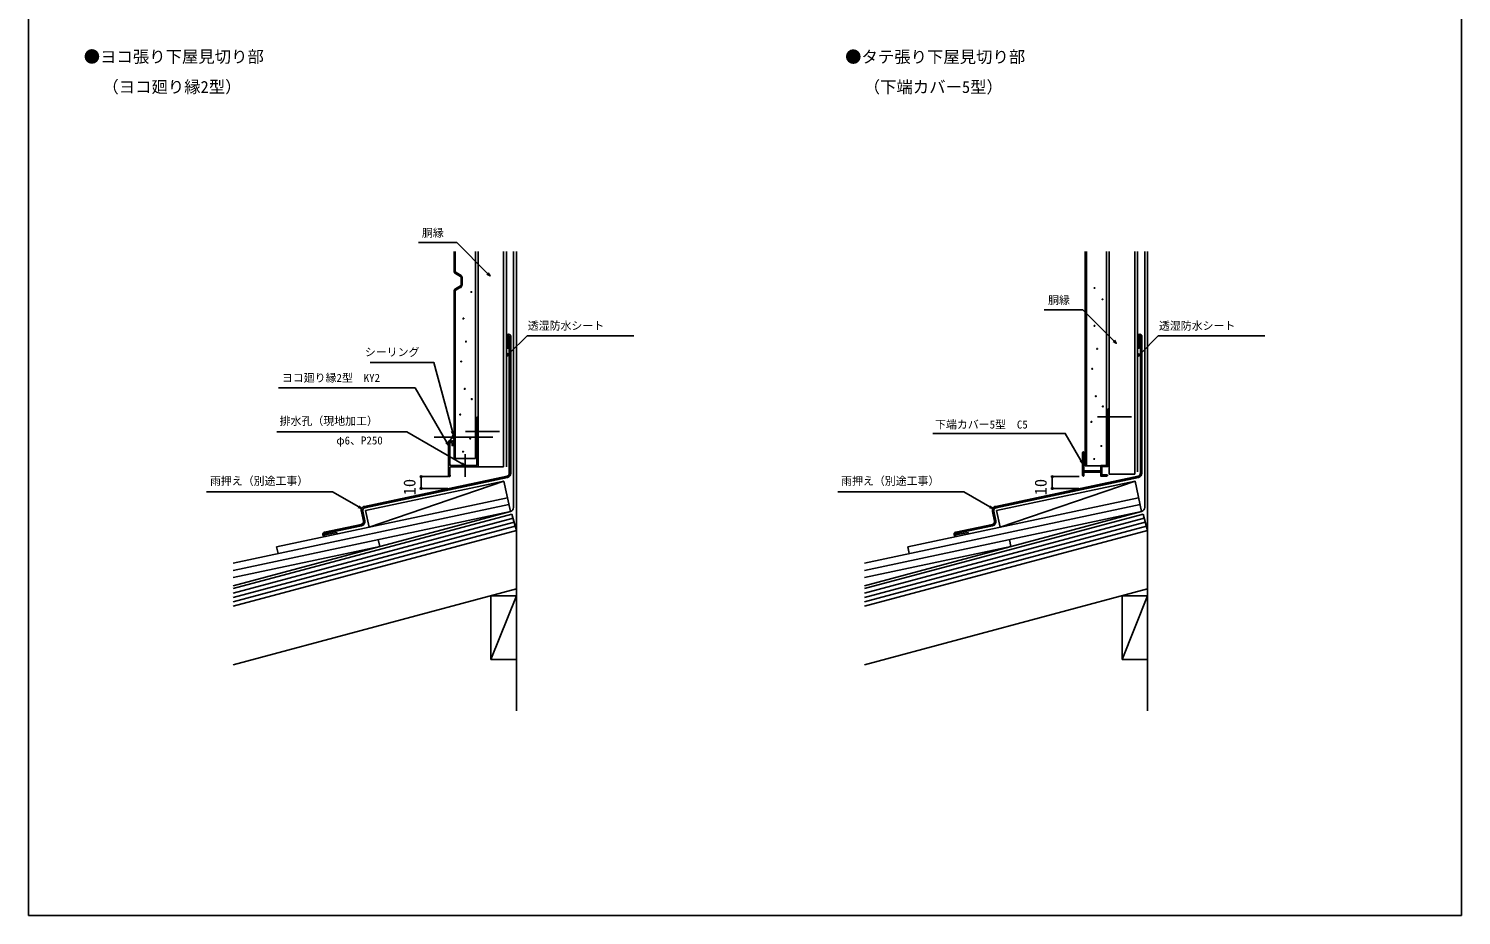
# Model space of a CAD drawing. Units: millimetres, scale not verified. Extents: x -525 to 525, y -784 to 779.
# Drawn here: x -525 to 525, y -784 to -133 of the extents above; entities that cross this region are included whole.
import ezdxf
from ezdxf.enums import TextEntityAlignment as Align

# ---------------------------------------------------------------- set-up
doc = ezdxf.new("R2010")
doc.units = ezdxf.units.MM
doc.header["$LTSCALE"] = 4
for name, color, linetype in [('0-1_USER1', 3, 'Continuous'), ('0-2_YKK_11', 7, 'Continuous'), ('0-3_YKK_12', 2, 'Continuous'), ('0-4_YKK_13', 4, 'Continuous'), ('0-6_YKK_D', 6, 'Continuous'), ('0-7_YKK_ZWAK', 7, 'Continuous'), ('0-8_YSS_K', 3, 'Continuous')]:
    doc.layers.add(name, color=color, linetype=linetype)
doc.styles.add('ＭＳ ゴシック', font='')
doc.styles.get('ＭＳ ゴシック').set_extended_font_data('MS Gothic')

msp = doc.modelspace()

# ---------------------------------------------------------------- linework, layer by layer
at = {"layer": '0-2_YKK_11'}
for p, q in [((-196.644, -418.155), (-196.737, -419.079)), ((-196.737, -419.079), (-196.489, -419.384)), ((-196.489, -419.384), (-196.489, -428.053)), ((-196.364, -428.813), (-196.488, -429.003)), ((-196.488, -429.003), (-196.488, -453.526)), ((247.434, -460.826), (247.434, -444.032)), ((-216.404, -460.243), (-216.404, -455.497)), ((-216.272, -460.497), (-216.402, -460.243)), ((-215.367, -454.459), (-195.555, -454.459)), ((-214.182, -453.526), (-215.366, -453.526)), ((-213.992, -453.65), (-214.182, -453.526)), ((-213.422, -453.65), (-213.992, -453.65)), ((-213.232, -453.526), (-213.422, -453.65)), ((-197.275, -453.526), (-213.232, -453.526)), ((-197.085, -453.65), (-197.275, -453.526)), ((-196.488, -453.526), (-197.085, -453.65))]:
    msp.add_line(p, q, dxfattribs=at)
for points in [[(-195.555, -454.459), (-195.555, -418.155), (-196.644, -418.155)], [(248.299, -444.359), (248.225, -444.555), (248.225, -457.566), (260.771, -457.566), (260.771, -453.615), (264.92, -453.615), (264.92, -436.088), (265.038, -435.907), (265.038, -435.364), (264.92, -435.183), (264.92, -424.967), (266.006, -424.967), (266.006, -418.307), (266.125, -418.126), (266.125, -417.583), (266.006, -417.401), (266.006, -413.078), (265.94, -412.892)], [(266.994, -412.52), (266.994, -425.757), (265.71, -425.757)], [(-196.488, -428.053), (-196.364, -428.243), (-196.364, -428.813)], [(265.71, -425.757), (265.71, -454.405), (261.561, -454.405), (261.561, -460.53), (264.693, -460.53), (264.889, -460.456)], [(-216.404, -452.489), (-216.404, -436.722), (-214.64, -436.722), (-214.64, -438.9), (-213.707, -438.9), (-213.707, -435.789), (-217.337, -435.789), (-217.337, -461.046)], [(265.216, -461.32), (260.771, -461.32), (260.771, -458.356), (248.225, -458.356), (248.225, -460.303), (248.299, -460.499)]]:
    msp.add_lwpolyline(points, dxfattribs=at)
for centre, radius, start, end in [((266.401, -412.52), 0.593, 0, 218.94244), ((247.928, -444.032), 0.494, 318.59038, 180), ((-216.663, -461.046), 0.674, 180.00002, 54.52908), ((-215.366, -452.488), 1.037, 180.00002, 270), ((-215.366, -455.496), 1.037, 89.99998, 180.00002), ((247.928, -460.826), 0.494, 180, 41.40962), ((265.216, -460.826), 0.494, 270, 131.40962)]:
    msp.add_arc(centre, radius, start, end, dxfattribs=at)
at = {"layer": '0-3_YKK_12'}
for p, q in [((283.181, -417.859), (258.418, -417.852)), ((-179.892, -428.528), (-204.787, -428.528)), ((-184.861, -432.9), (-227.911, -432.887)), ((-205.098, -461.824), (-205.098, -445.228))]:
    msp.add_line(p, q, dxfattribs=at)
at = {"layer": '0-4_YKK_13'}
for p, q in [((-213.188, -310.942), (-213.188, -296.491)), ((-212.359, -310.942), (-212.359, -296.491)), ((-197.63, -448.339), (-197.63, -296.491)), ((249.361, -336.791), (249.361, -296.491)), ((250.191, -336.791), (250.191, -296.491)), ((264.92, -453.724), (264.92, -296.491)), ((-212.151, -312.738), (-208.521, -314.834)), ((-211.736, -312.019), (-208.106, -314.115)), ((-208.521, -321.891), (-212.151, -323.987)), ((-208.106, -322.61), (-211.736, -324.706)), ((-208.002, -320.993), (-208.002, -315.732)), ((-207.172, -320.993), (-207.172, -315.732)), ((-213.188, -331.406), (-213.188, -325.784)), ((-213.188, -448.339), (-213.188, -330.813)), ((-212.359, -331.406), (-212.359, -325.784)), ((-212.359, -448.339), (-212.359, -330.813)), ((249.361, -453.724), (249.361, -336.198)), ((250.191, -453.724), (250.191, -336.198)), ((-197.63, -448.339), (-213.188, -448.339)), ((264.92, -453.724), (249.361, -453.724))]:
    msp.add_line(p, q, dxfattribs=at)
for centre in [(-208.347, -322.746), (256.149, -323.36), (-200.56, -326.325), (261.989, -331.71), (-206.4, -345.794), (256.149, -351.178), (-204.453, -362.666), (-208.023, -377.268), (258.096, -368.051), (254.527, -382.652), (-205.427, -397.385), (-200.235, -404.848), (257.122, -402.769), (-208.672, -416.204), (262.314, -410.232), (253.878, -421.589), (-201.384, -433.879), (261.165, -439.264), (-206.579, -443.435), (255.97, -448.819)]:
    msp.add_circle(centre, 0.311, dxfattribs=at)
for centre, radius, start, end in [((-211.114, -310.942), 2.075, 180, 240), ((-211.114, -310.942), 1.245, 180, 240), ((-209.039, -315.732), 1.037, 0, 60), ((-209.039, -315.732), 1.867, 0, 60), ((-211.114, -325.784), 2.075, 120, 180), ((-211.114, -325.784), 1.245, 120, 180), ((-209.039, -320.993), 1.037, 300, 0), ((-209.039, -320.993), 1.867, 300, 0)]:
    msp.add_arc(centre, radius, start, end, dxfattribs=at)
at = {"layer": '0-6_YKK_D'}
for p, q in [((-217.663, -461.72), (-238.337, -461.72)), ((-237.337, -461.72), (-237.337, -470.352)), ((244.886, -461.72), (224.212, -461.72)), ((225.212, -461.72), (225.212, -470.352)), ((-217.871, -470.352), (-238.337, -470.352)), ((244.678, -470.352), (224.212, -470.352))]:
    msp.add_line(p, q, dxfattribs=at)
for points in [[(-186.821, -314.534), (-188.624, -312.731), (-211.25, -290.105), (-239.388, -290.105)], [(-188.141, -312.248), (-186.821, -314.534), (-189.107, -313.214)], [(272.071, -363.894), (270.268, -362.091), (247.642, -339.466), (219.355, -339.466)], [(-174.816, -373.544), (-173.013, -371.74), (-159.744, -358.472), (-81.56, -358.472)], [(270.751, -361.608), (272.071, -363.894), (269.784, -362.575)], [(287.733, -373.604), (289.536, -371.801), (302.805, -358.533), (380.989, -358.533)], [(-172.53, -372.224), (-174.816, -373.544), (-173.496, -371.257)], [(290.02, -372.284), (287.733, -373.604), (289.053, -371.318)], [(-213.758, -431.007), (-214.418, -428.544), (-227.945, -378.059), (-274.807, -378.059)], [(-217.337, -438.888), (-218.612, -436.68), (-241.753, -396.598), (-341.794, -396.598)], [(-205.098, -453.526), (-207.306, -452.251), (-247.937, -428.792), (-343.057, -428.792)], [(-213.758, -428.367), (-213.758, -431.007), (-215.078, -428.721)], [(247.434, -452.163), (246.159, -449.955), (234.692, -430.092), (137.672, -430.092)], [(-218.021, -436.338), (-217.337, -438.888), (-219.204, -437.021)], [(246.751, -449.613), (247.434, -452.163), (245.568, -450.297)], [(-206.964, -451.659), (-205.098, -453.526), (-207.648, -452.842)], [(-280.903, -485.172), (-283.111, -483.897), (-302.282, -472.828), (-394.563, -472.828)], [(181.647, -485.172), (179.438, -483.897), (160.267, -472.828), (67.986, -472.828)], [(-282.769, -483.305), (-280.903, -485.172), (-283.453, -484.488)], [(179.78, -483.305), (181.647, -485.172), (179.097, -484.488)]]:
    msp.add_lwpolyline(points, dxfattribs=at)
for centre in [(-237.337, -461.72), (225.212, -461.72), (-237.337, -470.352), (225.212, -470.352)]:
    msp.add_circle(centre, 0.637, dxfattribs=at)
at = {"layer": '0-7_YKK_ZWAK'}
msp.add_line((-525, 746.5), (-525, -783.5), dxfattribs=at)
msp.add_lwpolyline([(-525, -783.5), (525, -783.5), (525, 746.5)], dxfattribs=at)
at = {"layer": '0-8_YSS_K'}
for p, q in [((-176.884, -296.491), (-176.884, -454.459)), ((-174.816, -296.491), (-174.816, -454.459)), ((-169.624, -296.491), (-169.624, -484.305)), ((-167.549, -296.491), (-167.549, -633.5)), ((285.665, -296.639), (285.665, -459.844)), ((287.733, -296.639), (287.733, -458.114)), ((292.925, -296.639), (292.925, -484.305)), ((295, -296.639), (295, -633.5)), ((-174.81, -358.802), (-174.81, -367.618)), ((-172.735, -358.802), (-172.735, -459.291)), ((-171.698, -358.802), (-171.698, -459.291)), ((287.739, -358.802), (287.739, -367.618)), ((289.814, -358.802), (289.814, -459.291)), ((290.851, -358.802), (290.851, -459.291)), ((-213.268, -428.892), (-213.188, -428.812)), ((-213.236, -428.595), (-213.188, -428.642)), ((-215.948, -434.684), (-214.844, -435.789)), ((-215.164, -433.721), (-213.188, -431.746)), ((-214.692, -433.007), (-213.188, -434.51)), ((-214.297, -435.789), (-213.188, -434.68)), ((-213.758, -431.007), (-213.188, -431.576)), ((-213.707, -436.925), (-213.188, -437.444)), ((-213.707, -437.614), (-213.188, -437.614)), ((-174.379, -461.32), (-278.78, -483.512)), ((288.171, -461.32), (183.769, -483.512)), ((-174.163, -462.335), (-278.565, -484.526)), ((-176.675, -464.99), (-278.133, -486.555)), ((-275.545, -498.73), (-176.675, -464.99)), ((-171.93, -487.311), (-176.675, -464.99)), ((288.386, -462.335), (183.985, -484.526)), ((285.875, -464.99), (184.416, -486.555)), ((187.004, -498.73), (285.875, -464.99)), ((290.619, -487.311), (285.875, -464.99)), ((-173.008, -482.238), (-375, -525.172)), ((-174.087, -477.165), (-343.257, -513.123)), ((289.541, -482.238), (87.549, -525.172)), ((288.463, -477.165), (119.292, -513.123)), ((-375, -541.723), (-171.93, -487.311)), ((-171.93, -487.311), (-375, -530.474)), ((-375, -543.871), (-170.771, -489.148)), ((-375, -547.092), (-169.965, -492.153)), ((-279.667, -494.304), (-281.177, -487.202)), ((-278.653, -494.089), (-280.162, -486.987)), ((-275.545, -498.73), (-278.133, -486.555)), ((87.549, -541.723), (290.619, -487.311)), ((290.619, -487.311), (87.549, -530.474)), ((87.549, -543.871), (291.778, -489.148)), ((87.549, -547.092), (292.584, -492.153)), ((182.882, -494.304), (181.372, -487.202)), ((183.896, -494.089), (182.387, -486.987)), ((187.004, -498.73), (184.416, -486.555)), ((-375, -550.314), (-169.16, -495.159)), ((-375, -553.535), (-168.355, -498.165)), ((-281.265, -496.765), (-308.152, -502.48)), ((-281.05, -497.78), (-307.936, -503.494)), ((-299.097, -502.676), (-307.721, -504.509)), ((-298.881, -503.691), (-299.097, -502.676)), ((87.549, -550.314), (293.389, -495.159)), ((87.549, -553.535), (294.195, -498.165)), ((181.284, -496.765), (154.397, -502.48)), ((181.5, -497.78), (154.613, -503.494)), ((163.453, -502.676), (154.829, -504.509)), ((163.668, -503.691), (163.453, -502.676)), ((-267.649, -512.958), (-375, -535.777)), ((-343.257, -513.123), (-342.179, -518.196)), ((-267.649, -512.958), (-268.727, -507.886)), ((194.9, -512.958), (87.549, -535.777)), ((119.292, -513.123), (120.37, -518.196)), ((194.9, -512.958), (193.822, -507.886)), ((-375, -599.711), (-167.549, -544.124)), ((87.549, -599.711), (295, -544.124)), ((-186.22, -549.127), (-186.22, -595.804)), ((-186.22, -549.127), (-167.549, -549.127)), ((-186.22, -595.804), (-167.549, -549.127)), ((276.329, -549.127), (276.329, -595.804)), ((276.329, -549.127), (295, -549.127)), ((276.329, -595.804), (295, -549.127)), ((-186.22, -595.804), (-167.549, -595.804)), ((276.329, -595.804), (295, -595.804))]:
    msp.add_line(p, q, dxfattribs=at)
for points in [[(-195.555, -296.491), (-195.555, -454.459), (-176.884, -454.459)], [(266.994, -296.491), (266.994, -459.844), (285.665, -459.844)], [(-173.773, -358.802), (-173.773, -367.618), (-174.81, -367.618)], [(288.776, -358.802), (288.776, -367.618), (287.739, -367.618)], [(-375, -556.757), (-167.549, -501.171), (-170.771, -489.148)], [(87.549, -556.757), (295, -501.171), (291.778, -489.148)]]:
    msp.add_lwpolyline(points, dxfattribs=at)
for centre, radius, start, end in [((-173.254, -358.802), 1.556, 0, 180), ((-173.254, -358.802), 0.519, 0, 180), ((289.295, -358.802), 1.556, 0, 180), ((289.295, -358.802), 0.519, 0, 180), ((-223.654, -427.602), 10.465, 307.95238, 0), ((-174.81, -459.291), 2.075, 282, 0), ((-174.81, -459.291), 3.112, 282, 0), ((287.739, -459.291), 2.075, 282, 0), ((287.739, -459.291), 3.112, 282, 0), ((-278.133, -486.555), 3.112, 102, 192), ((-278.133, -486.555), 2.075, 102, 192), ((-172.735, -484.305), 3.112, 285, 0), ((184.416, -486.555), 3.112, 102, 192), ((184.416, -486.555), 2.075, 102, 192), ((289.814, -484.305), 3.112, 285, 0), ((-307.828, -504.002), 1.556, 102, 282), ((-307.828, -504.002), 0.519, 102, 282), ((-281.697, -494.736), 2.075, 282, 12), ((-281.697, -494.736), 3.112, 282, 12), ((154.721, -504.002), 1.556, 102, 282), ((154.721, -504.002), 0.519, 102, 282), ((180.853, -494.736), 2.075, 282, 12), ((180.853, -494.736), 3.112, 282, 12)]:
    msp.add_arc(centre, radius, start, end, dxfattribs=at)

# ---------------------------------------------------------------- texts
at = {"layer": '0-1_USER1', "style": 'ＭＳ ゴシック'}
for s, p in [('●ヨコ張り下屋見切り部', (-484.636, -160.75)), ('●タテ張り下屋見切り部', (73.364, -160.886)), ('\u3000（ヨコ廻り縁2型）', (-483, -182.932)), ('\u3000（下端カバー5型）', (75, -183))]:
    msp.add_text(s, height=8.798, dxfattribs=at).set_placement(p, align=Align.BOTTOM_LEFT)
at = {"layer": '0-6_YKK_D', "style": 'ＭＳ ゴシック'}
for s, p in [('胴縁', (-236.776, -287.646)), ('胴縁', (222.116, -337.006)), ('透湿防水シート', (-159.184, -355.756)), ('透湿防水シート', (303.365, -355.817)), ('シーリング', (-278.607, -375.122)), ('ヨコ廻り縁2型  KY2', (-339.403, -393.975)), ('排水孔（現地加工）', (-341.049, -425.603)), ('下端カバー5型  C5', (139.282, -428.216)), ('φ6、P250', (-299.504, -439.891)), ('雨押え（別途工事）', (-392.1, -469.597)), ('雨押え（別途工事）', (70.449, -469.597))]:
    msp.add_text(s, height=5.865, dxfattribs=at).set_placement(p, align=Align.BOTTOM_LEFT)
for p in [(-238.837, -475.377), (223.712, -475.377)]:
    msp.add_text('10', height=8.798, rotation=90, dxfattribs=at).set_placement(p, align=Align.BOTTOM_LEFT)

doc.saveas('drawing.dxf')
